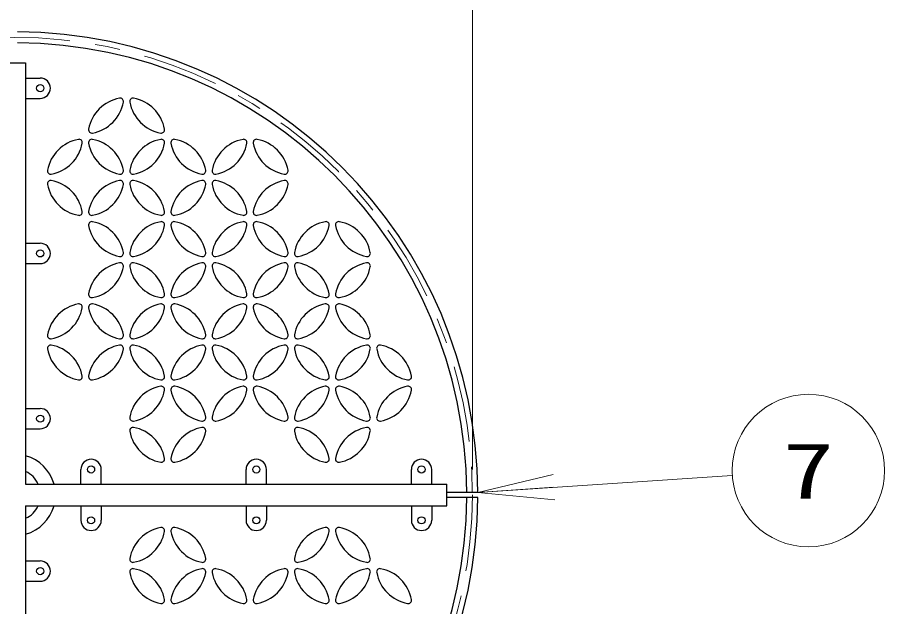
# Model space of a CAD drawing. Units: millimetres on the paper, scale 1:50. Extents: x 35 to 420, y -297 to 267.
# Drawn here: x 308.31 to 342.43, y 126.27 to 149.46 of the extents above; entities that cross this region are included whole.
import ezdxf
from ezdxf.enums import TextEntityAlignment as Align

# ---------------------------------------------------------------- set-up
doc = ezdxf.new("R2010")
doc.units = ezdxf.units.MM
doc.linetypes.add('USER2', pattern=[6, 3, -1, 1, -1])
doc.layers.add('1_50', color=20, linetype='Continuous', lineweight=25)
doc.styles.add('ＭＳ ゴシック', font='')
doc.styles.get('ＭＳ ゴシック').set_extended_font_data('MS Gothic')

msp = doc.modelspace()

# ---------------------------------------------------------------- linework, layer by layer
at = {"layer": '1_50', "color": 7, "lineweight": 13}
for p, q in [((326.214, 131.67), (326.214, 155.291)), ((326.431, 130.77), (329.392, 131.467)), ((326.431, 130.77), (336.441, 131.43)), ((326.431, 130.77), (329.425, 130.968)), ((329.458, 130.469), (326.431, 130.77))]:
    msp.add_line(p, q, dxfattribs=at)
at = {"layer": '1_50', "color": 7}
for p, q in [((307.787, 147.67), (308.641, 147.67)), ((308.641, 147.67), (308.641, 131.097)), ((308.641, 147.07), (309.214, 147.07)), ((308.641, 146.27), (309.214, 146.27)), ((308.641, 140.57), (309.214, 140.57)), ((308.641, 139.77), (309.214, 139.77)), ((308.641, 134.07), (309.214, 134.07)), ((308.641, 133.27), (309.214, 133.27)), ((310.814, 131.097), (310.814, 131.67)), ((311.614, 131.097), (311.614, 131.67)), ((317.314, 131.097), (317.314, 131.67)), ((318.114, 131.097), (318.114, 131.67)), ((323.814, 131.097), (323.814, 131.67)), ((324.614, 131.097), (324.614, 131.67)), ((308.641, 131.097), (325.214, 131.097)), ((325.214, 130.243), (325.214, 131.097)), ((308.641, 130.243), (308.641, 113.67)), ((308.641, 130.243), (325.214, 130.243)), ((310.814, 130.243), (310.814, 129.67)), ((311.614, 130.243), (311.614, 129.67)), ((317.314, 130.243), (317.314, 129.67)), ((318.114, 130.243), (318.114, 129.67)), ((323.814, 130.243), (323.814, 129.67)), ((324.614, 130.243), (324.614, 129.67)), ((308.641, 128.07), (309.214, 128.07)), ((308.641, 127.27), (309.214, 127.27))]:
    msp.add_line(p, q, dxfattribs=at)
at = {"layer": '1_50', "color": 4}
for p, q in [((326.431, 130.77), (325.214, 130.77)), ((326.431, 130.57), (325.214, 130.57))]:
    msp.add_line(p, q, dxfattribs=at)
at = {"layer": '1_50', "color": 4, "linetype": 'USER2', "lineweight": 13}
msp.add_circle((308.214, 130.67), 18, dxfattribs=at)
at = {"layer": '1_50', "color": 3}
for centre in [(309.214, 146.67), (309.214, 140.17), (309.214, 133.67), (311.214, 131.67), (317.714, 131.67), (324.214, 131.67), (311.214, 129.67), (317.714, 129.67), (324.214, 129.67), (309.214, 127.67)]:
    msp.add_circle(centre, 0.14, dxfattribs=at)
at = {"layer": '1_50', "color": 7, "lineweight": 13}
msp.add_circle((339.434, 131.627), 3, dxfattribs=at)
at = {"layer": '1_50', "color": 4}
for radius, start, end in [(18.217, 0.3145, 89.6855), (17.783, 0.3222, 89.6778), (1.6, 15.4784, 74.5216), (17.783, 270.3222, 359.6778), (18.217, 270.3145, 359.6855), (1.6, 285.4784, 344.5216)]:
    msp.add_arc((308.214, 130.67), radius, start, end, dxfattribs=at)
at = {"layer": '1_50', "color": 7}
for centre, start, end in [((309.214, 146.67), 270, 90), ((309.214, 140.17), 270, 90), ((309.214, 133.67), 270, 90), ((311.214, 131.67), 0, 180), ((317.714, 131.67), 0, 180), ((324.214, 131.67), 0, 180), ((311.214, 129.67), 180, 0), ((317.714, 129.67), 180, 0), ((324.214, 129.67), 180, 0), ((309.214, 127.67), 270, 90)]:
    msp.add_arc(centre, 0.4, start, end, dxfattribs=at)
at = {"layer": '1_50'}
for centre, radius, start, end in [((312.612, 144.781), 1.519, 100.5078, 169.4922), ((310.993, 146.4), 1.519, 280.5078, 349.4922), ((312.359, 146.147), 0.13, 349.4922, 100.5078), ((312.865, 146.147), 0.13, 79.4922, 190.5078), ((314.231, 146.4), 1.519, 190.5078, 259.4922), ((312.612, 144.781), 1.519, 10.5078, 79.4922), ((311.246, 145.034), 0.13, 169.4922, 280.5078), ((313.977, 145.034), 0.13, 259.4922, 10.5078), ((310.993, 143.162), 1.519, 100.5078, 169.4922), ((309.374, 144.781), 1.519, 280.5078, 349.4922), ((310.74, 144.528), 0.13, 349.4922, 100.5078), ((311.246, 144.528), 0.13, 79.4922, 190.5078), ((312.612, 144.781), 1.519, 190.5078, 259.4922), ((310.993, 143.162), 1.519, 10.5078, 79.4922), ((314.231, 143.162), 1.519, 100.5078, 169.4922), ((312.612, 144.781), 1.519, 280.5078, 349.4922), ((313.977, 144.528), 0.13, 349.4922, 100.5078), ((314.484, 144.528), 0.13, 79.4922, 190.5078), ((315.85, 144.781), 1.519, 190.5078, 259.4922), ((314.231, 143.162), 1.519, 10.5078, 79.4922), ((317.469, 143.162), 1.519, 100.5078, 169.4922), ((315.85, 144.781), 1.519, 280.5078, 349.4922), ((317.215, 144.528), 0.13, 349.4922, 100.5078), ((317.722, 144.528), 0.13, 79.4922, 190.5078), ((319.087, 144.781), 1.519, 190.5078, 259.4922), ((317.469, 143.162), 1.519, 10.5078, 79.4922), ((309.627, 143.416), 0.13, 169.4922, 280.5078), ((312.359, 143.416), 0.13, 259.4922, 10.5078), ((312.865, 143.416), 0.13, 169.4922, 280.5078), ((315.596, 143.416), 0.13, 259.4922, 10.5078), ((316.103, 143.416), 0.13, 169.4922, 280.5078), ((318.834, 143.416), 0.13, 259.4922, 10.5078), ((309.627, 142.909), 0.13, 79.4922, 190.5078), ((309.374, 141.543), 1.519, 10.5078, 79.4922), ((312.612, 141.543), 1.519, 100.5078, 169.4922), ((312.359, 142.909), 0.13, 349.4922, 100.5078), ((312.865, 142.909), 0.13, 79.4922, 190.5078), ((312.612, 141.543), 1.519, 10.5078, 79.4922), ((315.85, 141.543), 1.519, 100.5078, 169.4922), ((315.596, 142.909), 0.13, 349.4922, 100.5078), ((316.103, 142.909), 0.13, 79.4922, 190.5078), ((315.85, 141.543), 1.519, 10.5078, 79.4922), ((319.087, 141.543), 1.519, 100.5078, 169.4922), ((318.834, 142.909), 0.13, 349.4922, 100.5078), ((310.993, 143.162), 1.519, 190.5078, 259.4922), ((310.993, 143.162), 1.519, 280.5078, 349.4922), ((314.231, 143.162), 1.519, 190.5078, 259.4922), ((314.231, 143.162), 1.519, 280.5078, 349.4922), ((317.469, 143.162), 1.519, 190.5078, 259.4922), ((317.469, 143.162), 1.519, 280.5078, 349.4922), ((310.74, 141.797), 0.13, 259.4922, 10.5078), ((311.246, 141.797), 0.13, 169.4922, 280.5078), ((313.977, 141.797), 0.13, 259.4922, 10.5078), ((314.484, 141.797), 0.13, 169.4922, 280.5078), ((317.215, 141.797), 0.13, 259.4922, 10.5078), ((317.722, 141.797), 0.13, 169.4922, 280.5078), ((311.246, 141.29), 0.13, 79.4922, 190.5078), ((312.612, 141.543), 1.519, 190.5078, 259.4922), ((310.993, 139.924), 1.519, 10.5078, 79.4922), ((314.231, 139.924), 1.519, 100.5078, 169.4922), ((312.612, 141.543), 1.519, 280.5078, 349.4922), ((313.977, 141.29), 0.13, 349.4922, 100.5078), ((314.484, 141.29), 0.13, 79.4922, 190.5078), ((315.85, 141.543), 1.519, 190.5078, 259.4922), ((314.231, 139.924), 1.519, 10.5078, 79.4922), ((317.469, 139.924), 1.519, 100.5078, 169.4922), ((315.85, 141.543), 1.519, 280.5078, 349.4922), ((317.215, 141.29), 0.13, 349.4922, 100.5078), ((317.722, 141.29), 0.13, 79.4922, 190.5078), ((319.087, 141.543), 1.519, 190.5078, 259.4922), ((317.469, 139.924), 1.519, 10.5078, 79.4922), ((320.706, 139.924), 1.519, 100.5078, 169.4922), ((319.087, 141.543), 1.519, 280.5078, 349.4922), ((320.453, 141.29), 0.13, 349.4922, 100.5078), ((320.96, 141.29), 0.13, 79.4922, 190.5078), ((322.325, 141.543), 1.519, 190.5078, 259.4922), ((320.706, 139.924), 1.519, 10.5078, 79.4922), ((312.359, 140.178), 0.13, 259.4922, 10.5078), ((312.865, 140.178), 0.13, 169.4922, 280.5078), ((315.596, 140.178), 0.13, 259.4922, 10.5078), ((316.103, 140.178), 0.13, 169.4922, 280.5078), ((318.834, 140.178), 0.13, 259.4922, 10.5078), ((319.341, 140.178), 0.13, 169.4922, 280.5078), ((322.072, 140.178), 0.13, 259.4922, 10.5078), ((312.612, 138.306), 1.519, 100.5078, 169.4922), ((310.993, 139.924), 1.519, 280.5078, 349.4922), ((312.359, 139.671), 0.13, 349.4922, 100.5078), ((312.865, 139.671), 0.13, 79.4922, 190.5078), ((314.231, 139.924), 1.519, 190.5078, 259.4922), ((312.612, 138.306), 1.519, 10.5078, 79.4922), ((315.85, 138.306), 1.519, 100.5078, 169.4922), ((314.231, 139.924), 1.519, 280.5078, 349.4922), ((315.596, 139.671), 0.13, 349.4922, 100.5078), ((316.103, 139.671), 0.13, 79.4922, 190.5078), ((317.469, 139.924), 1.519, 190.5078, 259.4922), ((315.85, 138.306), 1.519, 10.5078, 79.4922), ((319.087, 138.306), 1.519, 100.5078, 169.4922), ((317.469, 139.924), 1.519, 280.5078, 349.4922), ((318.834, 139.671), 0.13, 349.4922, 100.5078), ((319.341, 139.671), 0.13, 79.4922, 190.5078), ((320.706, 139.924), 1.519, 190.5078, 259.4922), ((319.087, 138.306), 1.519, 10.5078, 79.4922), ((322.325, 138.306), 1.519, 100.5078, 169.4922), ((320.706, 139.924), 1.519, 280.5078, 349.4922), ((322.072, 139.671), 0.13, 349.4922, 100.5078), ((311.246, 138.559), 0.13, 169.4922, 280.5078), ((313.977, 138.559), 0.13, 259.4922, 10.5078), ((314.484, 138.559), 0.13, 169.4922, 280.5078), ((317.215, 138.559), 0.13, 259.4922, 10.5078), ((317.722, 138.559), 0.13, 169.4922, 280.5078), ((320.453, 138.559), 0.13, 259.4922, 10.5078), ((320.96, 138.559), 0.13, 169.4922, 280.5078), ((310.993, 136.687), 1.519, 100.5078, 169.4922), ((309.374, 138.306), 1.519, 280.5078, 349.4922), ((310.74, 138.052), 0.13, 349.4922, 100.5078), ((311.246, 138.052), 0.13, 79.4922, 190.5078), ((312.612, 138.306), 1.519, 190.5078, 259.4922), ((310.993, 136.687), 1.519, 10.5078, 79.4922), ((314.231, 136.687), 1.519, 100.5078, 169.4922), ((312.612, 138.306), 1.519, 280.5078, 349.4922), ((313.977, 138.052), 0.13, 349.4922, 100.5078), ((314.484, 138.052), 0.13, 79.4922, 190.5078), ((315.85, 138.306), 1.519, 190.5078, 259.4922), ((314.231, 136.687), 1.519, 10.5078, 79.4922), ((317.469, 136.687), 1.519, 100.5078, 169.4922), ((315.85, 138.306), 1.519, 280.5078, 349.4922), ((317.215, 138.052), 0.13, 349.4922, 100.5078), ((317.722, 138.052), 0.13, 79.4922, 190.5078), ((319.087, 138.306), 1.519, 190.5078, 259.4922), ((317.469, 136.687), 1.519, 10.5078, 79.4922), ((320.706, 136.687), 1.519, 100.5078, 169.4922), ((319.087, 138.306), 1.519, 280.5078, 349.4922), ((320.453, 138.052), 0.13, 349.4922, 100.5078), ((320.96, 138.052), 0.13, 79.4922, 190.5078), ((322.325, 138.306), 1.519, 190.5078, 259.4922), ((320.706, 136.687), 1.519, 10.5078, 79.4922), ((309.627, 136.94), 0.13, 169.4922, 280.5078), ((312.359, 136.94), 0.13, 259.4922, 10.5078), ((312.865, 136.94), 0.13, 169.4922, 280.5078), ((315.596, 136.94), 0.13, 259.4922, 10.5078), ((316.103, 136.94), 0.13, 169.4922, 280.5078), ((318.834, 136.94), 0.13, 259.4922, 10.5078), ((319.341, 136.94), 0.13, 169.4922, 280.5078), ((322.072, 136.94), 0.13, 259.4922, 10.5078), ((309.627, 136.433), 0.13, 79.4922, 190.5078), ((309.374, 135.068), 1.519, 10.5078, 79.4922), ((312.612, 135.068), 1.519, 100.5078, 169.4922), ((312.359, 136.433), 0.13, 349.4922, 100.5078), ((312.865, 136.433), 0.13, 79.4922, 190.5078), ((312.612, 135.068), 1.519, 10.5078, 79.4922), ((315.85, 135.068), 1.519, 100.5078, 169.4922), ((315.596, 136.433), 0.13, 349.4922, 100.5078), ((316.103, 136.433), 0.13, 79.4922, 190.5078), ((315.85, 135.068), 1.519, 10.5078, 79.4922), ((319.087, 135.068), 1.519, 100.5078, 169.4922), ((318.834, 136.433), 0.13, 349.4922, 100.5078), ((319.341, 136.433), 0.13, 79.4922, 190.5078), ((319.087, 135.068), 1.519, 10.5078, 79.4922), ((322.325, 135.068), 1.519, 100.5078, 169.4922), ((322.072, 136.433), 0.13, 349.4922, 100.5078), ((322.579, 136.433), 0.13, 79.4922, 190.5078), ((322.325, 135.068), 1.519, 10.5078, 79.4922), ((310.993, 136.687), 1.519, 190.5078, 259.4922), ((310.993, 136.687), 1.519, 280.5078, 349.4922), ((314.231, 136.687), 1.519, 190.5078, 259.4922), ((314.231, 136.687), 1.519, 280.5078, 349.4922), ((317.469, 136.687), 1.519, 190.5078, 259.4922), ((317.469, 136.687), 1.519, 280.5078, 349.4922), ((320.706, 136.687), 1.519, 190.5078, 259.4922), ((320.706, 136.687), 1.519, 280.5078, 349.4922), ((323.944, 136.687), 1.519, 190.5078, 259.4922), ((310.74, 135.321), 0.13, 259.4922, 10.5078), ((311.246, 135.321), 0.13, 169.4922, 280.5078), ((313.977, 135.321), 0.13, 259.4922, 10.5078), ((314.484, 135.321), 0.13, 169.4922, 280.5078), ((317.215, 135.321), 0.13, 259.4922, 10.5078), ((317.722, 135.321), 0.13, 169.4922, 280.5078), ((320.453, 135.321), 0.13, 259.4922, 10.5078), ((320.96, 135.321), 0.13, 169.4922, 280.5078), ((323.691, 135.321), 0.13, 259.4922, 10.5078), ((314.231, 133.449), 1.519, 100.5078, 169.4922), ((312.612, 135.068), 1.519, 280.5078, 349.4922), ((313.977, 134.814), 0.13, 349.4922, 100.5078), ((314.484, 134.814), 0.13, 79.4922, 190.5078), ((315.85, 135.068), 1.519, 190.5078, 259.4922), ((314.231, 133.449), 1.519, 10.5078, 79.4922), ((317.469, 133.449), 1.519, 100.5078, 169.4922), ((315.85, 135.068), 1.519, 280.5078, 349.4922), ((317.215, 134.814), 0.13, 349.4922, 100.5078), ((317.722, 134.814), 0.13, 79.4922, 190.5078), ((319.087, 135.068), 1.519, 190.5078, 259.4922), ((317.469, 133.449), 1.519, 10.5078, 79.4922), ((320.706, 133.449), 1.519, 100.5078, 169.4922), ((319.087, 135.068), 1.519, 280.5078, 349.4922), ((320.453, 134.814), 0.13, 349.4922, 100.5078), ((320.96, 134.814), 0.13, 79.4922, 190.5078), ((322.325, 135.068), 1.519, 190.5078, 259.4922), ((320.706, 133.449), 1.519, 10.5078, 79.4922), ((323.944, 133.449), 1.519, 100.5078, 169.4922), ((322.325, 135.068), 1.519, 280.5078, 349.4922), ((323.691, 134.814), 0.13, 349.4922, 100.5078), ((312.865, 133.702), 0.13, 169.4922, 280.5078), ((315.596, 133.702), 0.13, 259.4922, 10.5078), ((316.103, 133.702), 0.13, 169.4922, 280.5078), ((318.834, 133.702), 0.13, 259.4922, 10.5078), ((319.341, 133.702), 0.13, 169.4922, 280.5078), ((322.072, 133.702), 0.13, 259.4922, 10.5078), ((322.579, 133.702), 0.13, 169.4922, 280.5078), ((312.865, 133.196), 0.13, 79.4922, 190.5078), ((314.231, 133.449), 1.519, 190.5078, 259.4922), ((312.612, 131.83), 1.519, 10.5078, 79.4922), ((315.85, 131.83), 1.519, 100.5078, 169.4922), ((314.231, 133.449), 1.519, 280.5078, 349.4922), ((315.596, 133.196), 0.13, 349.4922, 100.5078), ((319.341, 133.196), 0.13, 79.4922, 190.5078), ((320.706, 133.449), 1.519, 190.5078, 259.4922), ((319.087, 131.83), 1.519, 10.5078, 79.4922), ((322.325, 131.83), 1.519, 100.5078, 169.4922), ((320.706, 133.449), 1.519, 280.5078, 349.4922), ((322.072, 133.196), 0.13, 349.4922, 100.5078), ((313.977, 132.083), 0.13, 259.4922, 10.5078), ((314.484, 132.083), 0.13, 169.4922, 280.5078), ((320.453, 132.083), 0.13, 259.4922, 10.5078), ((320.96, 132.083), 0.13, 169.4922, 280.5078), ((314.231, 127.892), 1.519, 100.5078, 169.4922), ((313.977, 129.257), 0.13, 349.4922, 100.5078), ((314.484, 129.257), 0.13, 79.4922, 190.5078), ((314.231, 127.892), 1.519, 10.5078, 79.4922), ((320.706, 127.892), 1.519, 100.5078, 169.4922), ((320.453, 129.257), 0.13, 349.4922, 100.5078), ((320.96, 129.257), 0.13, 79.4922, 190.5078), ((320.706, 127.892), 1.519, 10.5078, 79.4922), ((312.612, 129.511), 1.519, 280.5078, 349.4922), ((315.85, 129.511), 1.519, 190.5078, 259.4922), ((319.087, 129.511), 1.519, 280.5078, 349.4922), ((322.325, 129.511), 1.519, 190.5078, 259.4922), ((312.865, 128.145), 0.13, 169.4922, 280.5078), ((315.596, 128.145), 0.13, 259.4922, 10.5078), ((319.341, 128.145), 0.13, 169.4922, 280.5078), ((322.072, 128.145), 0.13, 259.4922, 10.5078), ((312.865, 127.639), 0.13, 79.4922, 190.5078), ((314.231, 127.892), 1.519, 190.5078, 259.4922), ((312.612, 126.273), 1.519, 10.5078, 79.4922), ((315.85, 126.273), 1.519, 100.5078, 169.4922), ((314.231, 127.892), 1.519, 280.5078, 349.4922), ((315.596, 127.639), 0.13, 349.4922, 100.5078), ((316.103, 127.639), 0.13, 79.4922, 190.5078), ((317.469, 127.892), 1.519, 190.5078, 259.4922), ((315.85, 126.273), 1.519, 10.5078, 79.4922), ((319.087, 126.273), 1.519, 100.5078, 169.4922), ((317.469, 127.892), 1.519, 280.5078, 349.4922), ((318.834, 127.639), 0.13, 349.4922, 100.5078), ((319.341, 127.639), 0.13, 79.4922, 190.5078), ((320.706, 127.892), 1.519, 190.5078, 259.4922), ((319.087, 126.273), 1.519, 10.5078, 79.4922), ((322.325, 126.273), 1.519, 100.5078, 169.4922), ((320.706, 127.892), 1.519, 280.5078, 349.4922), ((322.072, 127.639), 0.13, 349.4922, 100.5078), ((322.579, 127.639), 0.13, 79.4922, 190.5078), ((323.944, 127.892), 1.519, 190.5078, 259.4922), ((322.325, 126.273), 1.519, 10.5078, 79.4922), ((313.977, 126.526), 0.13, 259.4922, 10.5078), ((314.484, 126.526), 0.13, 169.4922, 280.5078), ((317.215, 126.526), 0.13, 259.4922, 10.5078), ((317.722, 126.526), 0.13, 169.4922, 280.5078), ((320.453, 126.526), 0.13, 259.4922, 10.5078), ((320.96, 126.526), 0.13, 169.4922, 280.5078), ((323.691, 126.526), 0.13, 259.4922, 10.5078)]:
    msp.add_arc(centre, radius, start, end, dxfattribs=at)
at = {"layer": '1_50', "color": 2}
for start, end in [(24.852, 65.148), (294.852, 335.148)]:
    msp.add_arc((308.214, 130.67), 1.016, start, end, dxfattribs=at)

# ---------------------------------------------------------------- texts
at = {"layer": '1_50', "color": 7, "style": 'ＭＳ ゴシック', "width": 1.35}
msp.add_text('7', height=2.199, dxfattribs=at).set_placement((339.434, 131.627), align=Align.MIDDLE_CENTER)

doc.saveas('drawing.dxf')
